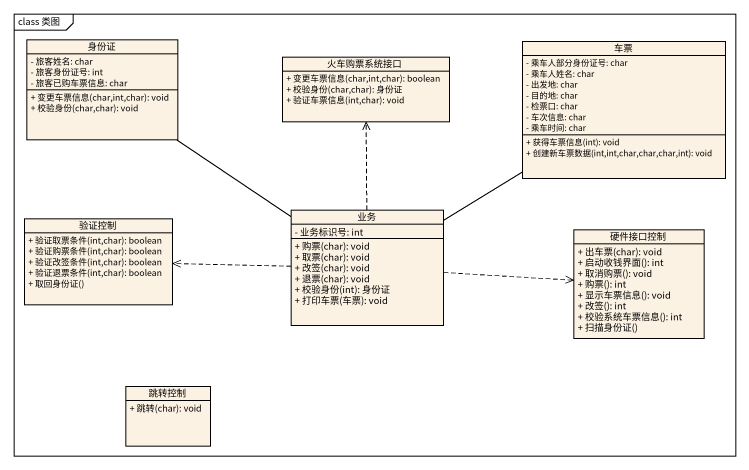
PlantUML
@startuml
mainframe class 类图
hide circle
hide empty members
skinparam classAttributeIconSize 0
class 身份证 {
  - 旅客姓名: char
  - 旅客身份证号: int
  - 旅客已购车票信息: char
  + 变更车票信息(char,int,char): void
  + 校验身份(char,char): void
}
class 火车购票系统接口 {
  + 变更车票信息(char,int,char): boolean
  + 校验身份(char,char): 身份证
  + 验证车票信息(int,char): void
}
class 车票 {
  - 乘车人部分身份证号: char
  - 乘车人姓名: char
  - 出发地: char
  - 目的地: char
  - 检票口: char
  - 车次信息: char
  - 乘车时间: char
  + 获得车票信息(int): void
  + 创建新车票数据(int,int,char,char,char,int): void
}
class 验证控制 {
  + 验证取票条件(int,char): boolean
  + 验证购票条件(int,char): boolean
  + 验证改签条件(int,char): boolean
  + 验证退票条件(int,char): boolean
  + 取回身份证()
}
class 业务 {
  - 业务标识号: int
  + 购票(char): void
  + 取票(char): void
  + 改签(char): void
  + 退票(char): void
  + 校验身份(int): 身份证
  + 打印车票(车票): void
}
class 硬件接口控制 {
  + 出车票(char): void
  + 启动收钱界面(): int
  + 取消购票(): void
  + 购票(): int
  + 显示车票信息(): void
  + 改签(): int
  + 校验系统车票信息(): int
  + 扫描身份证()
}
class 跳转控制 {
  + 跳转(char): void
}
身份证 -- 业务
业务 .up.> 火车购票系统接口
业务 -up- 车票
业务 .left.> 验证控制
业务 .right.> 硬件接口控制
@enduml
